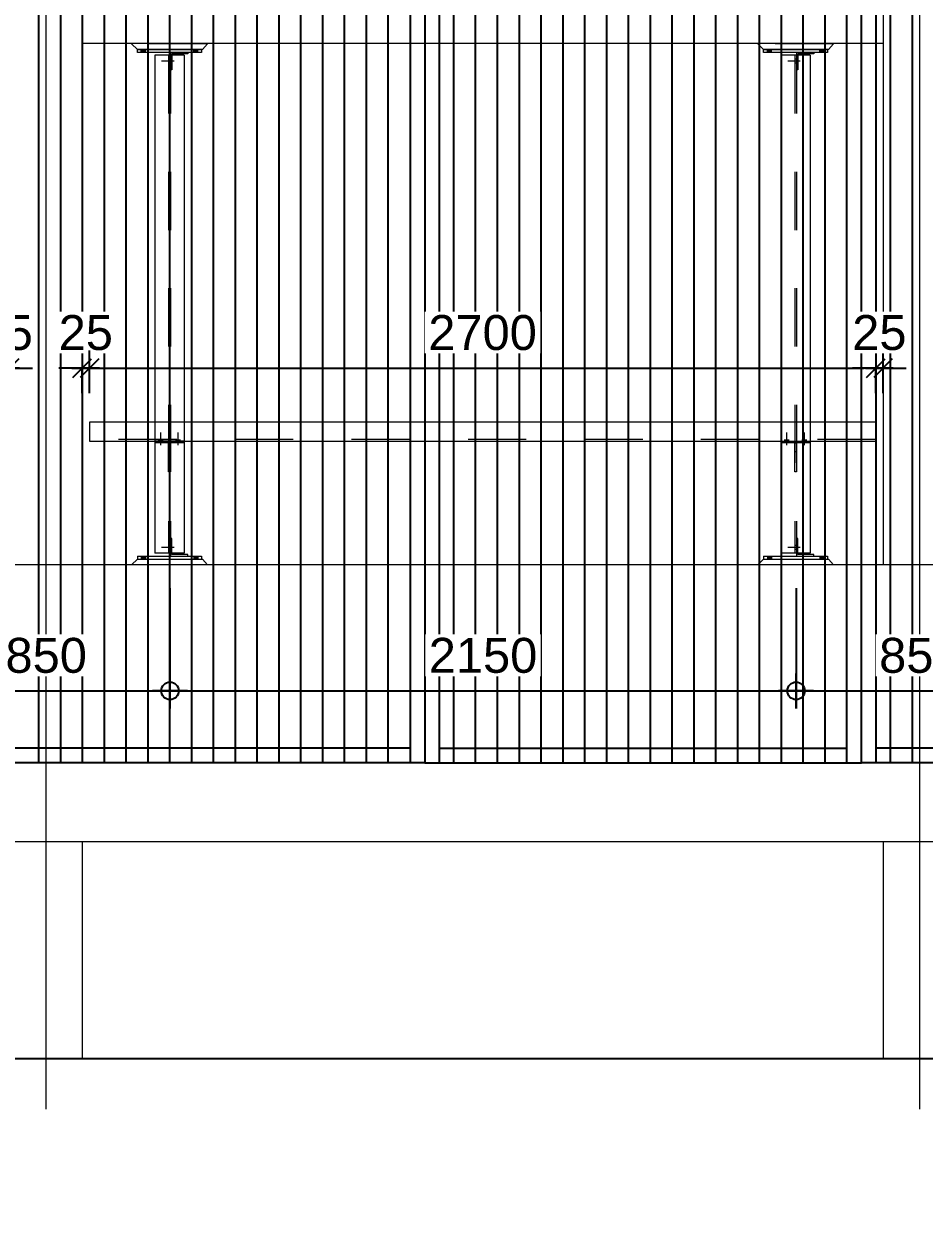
# Model space of a CAD drawing. Header units: millimetres. Extents: x 663313 to 1226001, y 1431724 to 1620898.
# Drawn here: x 663586.678 to 663589.77, y 1524733.631 to 1524737.736 of the extents above; entities that cross this region are included whole.
import ezdxf

# ---------------------------------------------------------------- set-up
doc = ezdxf.new("R2010")
doc.units = ezdxf.units.MM
for name, pattern in [('Grid Line', [22.225, 12.7, -3.175, 3.175, -3.175]), ('XKITLINE00', [0]), ('XKITLINE02', [4, 2, -2])]:
    doc.linetypes.add(name, pattern=pattern)
doc.layers.get('Defpoints').update_dxf_attribs({"color": 140})
doc.layers.add('000 - 0_HIDE_OBJ_FRAMING_DEF_SUB', color=1, linetype='Continuous', plot=False)
for name, color, linetype in [('000 - D I M', 1, 'Continuous'), ('DIM', 1, 'Continuous'), ('VPORT', 250, 'Continuous')]:
    doc.layers.add(name, color=color, linetype=linetype)
for name, color, linetype, lineweight in [('A-GENM', 29, 'Continuous', 9), ('Bolt', 7, 'Continuous', 0), ('Part', 2, 'Continuous', 0), ('S-GRID', 1, 'Continuous', 9)]:
    doc.layers.add(name, color=color, linetype=linetype, lineweight=lineweight)
doc.styles.add('Arial', font='arial.ttf')
doc.dimstyles.new('Dim - 40 - Cen', dxfattribs={"dimscale": 0.04, "dimtxt": 3, "dimasz": 1, "dimexe": 0, "dimexo": 2.5, "dimgap": 1.5, "dimtad": 1, "dimdec": 0, "dimlfac": 1000, "dimzin": 1, "dimdsep": 46, "dimtxsty": 'Arial', "dimblk": 'CEN1', "dimcen": 0.09, "dimclrd": 1, "dimclre": 49, "dimclrt": 3, "dimadec": 0, "dimazin": 0, "dimtfac": 1, "dimtdec": 0, "dimtix": 1, "dimtofl": 0, "dimtmove": 2, "dimatfit": 3, "dimfxl": 1, "dimtfill": 1, "dimtfillclr": 256, "dimtolj": 1, "dimtzin": 0, "dimarcsym": 0})
doc.dimstyles.new('Dim - 40 - End', dxfattribs={"dimscale": 0.04, "dimtxt": 3, "dimasz": 1, "dimexe": 0, "dimexo": 2.5, "dimgap": 1.5, "dimtad": 1, "dimdec": 0, "dimlfac": 1000, "dimzin": 1, "dimdsep": 46, "dimtxsty": 'Arial', "dimblk": 'END', "dimcen": 0.09, "dimclrd": 1, "dimclre": 49, "dimclrt": 3, "dimadec": 0, "dimazin": 0, "dimtfac": 1, "dimtdec": 0, "dimtix": 1, "dimtofl": 0, "dimtmove": 2, "dimatfit": 3, "dimfxl": 1, "dimtfill": 1, "dimtfillclr": 256, "dimtolj": 1, "dimtzin": 0, "dimarcsym": 0})

# ---------------------------------------------------------------- blocks, each defined once
blk = doc.blocks.new('*A2526571')
at = {"layer": 'Part', "linetype": 'XKITLINE00', "lineweight": 0}
for p, q in [((380.729499, 90.984542), (380.729499, 90.334542)), ((407.729499, 90.984542), (380.729499, 90.984542)), ((407.729499, 90.334542), (407.729499, 90.984542)), ((380.729499, 90.334542), (407.729499, 90.334542))]:
    blk.add_line(p, q, dxfattribs=at)
at = {"layer": 'Part', "linetype": 'XKITLINE02', "lineweight": 0}
blk.add_line((407.729499, 90.394542), (380.729499, 90.394542), dxfattribs=at)
blk = doc.blocks.new('*A2527572')
at = {"layer": 'Part', "linetype": 'XKITLINE00', "lineweight": 0}
for p, q in [((383.979501, 103.584542), (382.979501, 103.584542)), ((382.979501, 103.584542), (382.979501, 90.984542)), ((383.979501, 103.584542), (383.979501, 90.984542)), ((382.979501, 90.274542), (382.979501, 86.484542)), ((383.979501, 90.274542), (383.979501, 86.484542)), ((383.979501, 86.484542), (382.979501, 86.484542))]:
    blk.add_line(p, q, dxfattribs=at)
at = {"layer": 'Part', "linetype": 'XKITLINE02', "lineweight": 0}
for p, q in [((383.449501, 103.584542), (383.449501, 86.484542)), ((383.509501, 103.584542), (383.509501, 86.484542)), ((382.979501, 90.984542), (382.979501, 90.274542)), ((383.979501, 90.984542), (383.979501, 90.274542))]:
    blk.add_line(p, q, dxfattribs=at)
blk = doc.blocks.new('*A2528573')
at = {"layer": 'Part', "linetype": 'XKITLINE00', "lineweight": 0}
for p, q in [((404.479501, 103.584542), (404.479501, 90.984542)), ((405.479501, 103.584542), (404.479501, 103.584542)), ((405.479501, 103.584542), (405.479501, 90.984542)), ((404.479501, 90.274542), (404.479501, 86.484542)), ((405.479501, 90.274542), (405.479501, 86.484542)), ((405.479501, 86.484542), (404.479501, 86.484542))]:
    blk.add_line(p, q, dxfattribs=at)
at = {"layer": 'Part', "linetype": 'XKITLINE02', "lineweight": 0}
for p, q in [((404.949501, 103.584542), (404.949501, 86.484542)), ((405.009501, 103.584542), (405.009501, 86.484542)), ((404.479501, 90.984542), (404.479501, 90.274542)), ((405.479501, 90.984542), (405.479501, 90.274542))]:
    blk.add_line(p, q, dxfattribs=at)
blk = doc.blocks.new('*A3131855')
at = {"layer": 'Part', "linetype": 'XKITLINE02', "lineweight": 0}
for p, q in [((405.059501, 86.984542), (405.009501, 86.984542)), ((405.009501, 86.984542), (405.009501, 86.484542)), ((405.059501, 86.484542), (405.059501, 86.984542)), ((405.009501, 86.384542), (405.609501, 86.384542))]:
    blk.add_line(p, q, dxfattribs=at)
at = {"layer": 'Part', "linetype": 'XKITLINE00', "lineweight": 0}
for p, q in [((405.009501, 86.484542), (405.009501, 86.384542)), ((405.059501, 86.484542), (405.059501, 86.434542)), ((405.609501, 86.434542), (405.059501, 86.434542)), ((405.609501, 86.384542), (405.609501, 86.434542))]:
    blk.add_line(p, q, dxfattribs=at)
blk = doc.blocks.new('*A3132856')
at = {"layer": 'Part', "linetype": 'XKITLINE00', "lineweight": 0}
for p, q in [((403.879501, 86.384542), (406.079501, 86.384542)), ((403.879501, 86.384542), (403.879501, 86.284542)), ((403.879501, 86.284542), (406.079501, 86.284542)), ((406.079501, 86.384542), (406.079501, 86.284542))]:
    blk.add_line(p, q, dxfattribs=at)
blk = doc.blocks.new('*A3133857')
at = {"layer": 'Bolt'}
for points in [[(382.65, 86.385), (382.65, 86.285), (382.51, 86.285), (382.51, 86.385)], [(384.45, 86.385), (384.45, 86.285), (384.31, 86.285), (384.31, 86.385)]]:
    blk.add_hatch(color=256, dxfattribs=at).paths.add_polyline_path(points, flags=17)
at = {"layer": 'Bolt', "linetype": 'XKITLINE00', "lineweight": 0}
for p, q in [((382.51, 86.385), (382.51, 86.285)), ((382.58, 86.385), (382.58, 86.285)), ((382.65, 86.385), (382.65, 86.285)), ((384.31, 86.385), (384.31, 86.285)), ((384.38, 86.385), (384.38, 86.285)), ((384.45, 86.385), (384.45, 86.285))]:
    blk.add_line(p, q, dxfattribs=at)
blk = doc.blocks.new('*A3134858')
at = {"layer": 'Bolt', "linetype": 'XKITLINE02', "lineweight": 0}
for p, q in [((383.638701, 86.684542), (383.209501, 86.684542)), ((383.509501, 86.754542), (383.449501, 86.754542)), ((383.509501, 86.614542), (383.449501, 86.614542)), ((383.559501, 86.854542), (383.509501, 86.854542)), ((383.559501, 86.514542), (383.509501, 86.514542))]:
    blk.add_line(p, q, dxfattribs=at)
blk = doc.blocks.new('*A3135859')
at = {"layer": 'Part', "linetype": 'XKITLINE00', "lineweight": 0}
for p, q in [((382.179501, 86.084542), (382.379501, 86.284542)), ((382.379501, 86.284542), (384.609501, 86.284542)), ((384.609501, 86.284542), (384.779501, 86.084542))]:
    blk.add_line(p, q, dxfattribs=at)
at = {"layer": 'Part', "linetype": 'XKITLINE02', "lineweight": 0}
blk.add_line((384.779501, 86.084542), (382.179501, 86.084542), dxfattribs=at)
blk = doc.blocks.new('*A3136860')
at = {"layer": 'Part', "linetype": 'XKITLINE02', "lineweight": 0}
for p, q in [((383.559501, 86.984542), (383.509501, 86.984542)), ((383.509501, 86.984542), (383.509501, 86.484542)), ((383.559501, 86.484542), (383.559501, 86.984542)), ((383.509501, 86.384542), (384.109501, 86.384542))]:
    blk.add_line(p, q, dxfattribs=at)
at = {"layer": 'Part', "linetype": 'XKITLINE00', "lineweight": 0}
for p, q in [((383.509501, 86.484542), (383.509501, 86.384542)), ((383.559501, 86.484542), (383.559501, 86.434542)), ((384.109501, 86.434542), (383.559501, 86.434542)), ((384.109501, 86.384542), (384.109501, 86.434542))]:
    blk.add_line(p, q, dxfattribs=at)
blk = doc.blocks.new('*A3137861')
at = {"layer": 'Part', "linetype": 'XKITLINE00', "lineweight": 0}
for p, q in [((382.379501, 86.384542), (384.579501, 86.384542)), ((382.379501, 86.384542), (382.379501, 86.284542)), ((382.379501, 86.284542), (384.579501, 86.284542)), ((384.579501, 86.384542), (384.579501, 86.284542))]:
    blk.add_line(p, q, dxfattribs=at)
blk = doc.blocks.new('*A3143867')
at = {"layer": 'Part', "linetype": 'XKITLINE00', "lineweight": 0}
for p, q in [((403.679501, 86.084542), (403.879501, 86.284542)), ((403.879501, 86.284542), (406.109501, 86.284542)), ((406.109501, 86.284542), (406.279501, 86.084542))]:
    blk.add_line(p, q, dxfattribs=at)
at = {"layer": 'Part', "linetype": 'XKITLINE02', "lineweight": 0}
blk.add_line((406.279501, 86.084542), (403.679501, 86.084542), dxfattribs=at)
blk = doc.blocks.new('*A3144868')
at = {"layer": 'Bolt', "linetype": 'XKITLINE02', "lineweight": 0}
for p, q in [((405.138701, 86.684542), (404.709501, 86.684542)), ((405.009501, 86.754542), (404.949501, 86.754542)), ((405.009501, 86.614542), (404.949501, 86.614542)), ((405.059501, 86.854542), (405.009501, 86.854542)), ((405.059501, 86.514542), (405.009501, 86.514542))]:
    blk.add_line(p, q, dxfattribs=at)
blk = doc.blocks.new('*A3145869')
at = {"layer": 'Bolt'}
for points in [[(404.15, 86.385), (404.15, 86.285), (404.01, 86.285), (404.01, 86.385)], [(405.95, 86.385), (405.95, 86.285), (405.81, 86.285), (405.81, 86.385)]]:
    blk.add_hatch(color=256, dxfattribs=at).paths.add_polyline_path(points, flags=17)
at = {"layer": 'Bolt', "linetype": 'XKITLINE00', "lineweight": 0}
for p, q in [((404.01, 86.385), (404.01, 86.285)), ((404.08, 86.385), (404.08, 86.285)), ((404.15, 86.385), (404.15, 86.285)), ((405.81, 86.385), (405.81, 86.285)), ((405.88, 86.385), (405.88, 86.285)), ((405.95, 86.385), (405.95, 86.285))]:
    blk.add_line(p, q, dxfattribs=at)
blk = doc.blocks.new('*A3146870')
at = {"layer": 'Part', "linetype": 'XKITLINE00', "lineweight": 0}
for p, q in [((404.949501, 89.274542), (404.949501, 90.274542)), ((404.949501, 90.274542), (405.009501, 90.274542)), ((404.949501, 89.974542), (405.009501, 89.974542)), ((405.009501, 90.274542), (405.009501, 89.274542)), ((405.009501, 89.274542), (404.949501, 89.274542))]:
    blk.add_line(p, q, dxfattribs=at)
blk = doc.blocks.new('*A3147871')
at = {"layer": 'Part', "linetype": 'XKITLINE00', "lineweight": 0}
for p, q in [((404.479501, 90.274542), (404.479501, 90.334542)), ((405.479501, 90.334542), (405.479501, 90.274542)), ((405.479501, 90.274542), (404.479501, 90.274542))]:
    blk.add_line(p, q, dxfattribs=at)
at = {"layer": 'Part', "linetype": 'XKITLINE02', "lineweight": 0}
blk.add_line((404.479501, 90.334542), (405.479501, 90.334542), dxfattribs=at)
blk = doc.blocks.new('*A3148872')
at = {"layer": 'Bolt'}
for points in [[(404.61, 90.335), (404.61, 90.395), (404.75, 90.395), (404.75, 90.335)], [(404.61, 90.275), (404.61, 90.335), (404.75, 90.335), (404.75, 90.275)], [(405.21, 90.335), (405.21, 90.395), (405.35, 90.395), (405.35, 90.335)], [(405.21, 90.275), (405.21, 90.335), (405.35, 90.335), (405.35, 90.275)]]:
    blk.add_hatch(color=256, dxfattribs=at).paths.add_polyline_path(points, flags=17)
at = {"layer": 'Bolt', "linetype": 'XKITLINE00', "lineweight": 0}
for p, q in [((404.61, 90.335), (404.61, 90.395)), ((404.61, 90.275), (404.61, 90.335)), ((404.68, 90.195), (404.68, 90.625)), ((404.75, 90.335), (404.75, 90.395)), ((404.75, 90.275), (404.75, 90.335)), ((405.21, 90.335), (405.21, 90.395)), ((405.21, 90.275), (405.21, 90.335)), ((405.28, 90.195), (405.28, 90.625)), ((405.35, 90.335), (405.35, 90.395)), ((405.35, 90.275), (405.35, 90.335))]:
    blk.add_line(p, q, dxfattribs=at)
blk = doc.blocks.new('*A3152876')
at = {"layer": 'Part', "linetype": 'XKITLINE00', "lineweight": 0}
for p, q in [((383.449501, 89.274542), (383.449501, 90.274542)), ((383.449501, 90.274542), (383.509501, 90.274542)), ((383.449501, 89.974542), (383.509501, 89.974542)), ((383.509501, 90.274542), (383.509501, 89.274542)), ((383.509501, 89.274542), (383.449501, 89.274542))]:
    blk.add_line(p, q, dxfattribs=at)
blk = doc.blocks.new('*A3153877')
at = {"layer": 'Part', "linetype": 'XKITLINE00', "lineweight": 0}
for p, q in [((382.979501, 90.334542), (382.979501, 90.274542)), ((383.979501, 90.334542), (383.979501, 90.274542)), ((383.979501, 90.274542), (382.979501, 90.274542))]:
    blk.add_line(p, q, dxfattribs=at)
at = {"layer": 'Part', "linetype": 'XKITLINE02', "lineweight": 0}
blk.add_line((383.979501, 90.334542), (382.979501, 90.334542), dxfattribs=at)
blk = doc.blocks.new('*A3154878')
at = {"layer": 'Bolt'}
for points in [[(383.11, 90.335), (383.11, 90.395), (383.25, 90.395), (383.25, 90.335)], [(383.11, 90.275), (383.11, 90.335), (383.25, 90.335), (383.25, 90.275)], [(383.71, 90.335), (383.71, 90.395), (383.85, 90.395), (383.85, 90.335)], [(383.71, 90.275), (383.71, 90.335), (383.85, 90.335), (383.85, 90.275)]]:
    blk.add_hatch(color=256, dxfattribs=at).paths.add_polyline_path(points, flags=17)
at = {"layer": 'Bolt', "linetype": 'XKITLINE00', "lineweight": 0}
for p, q in [((383.11, 90.335), (383.11, 90.395)), ((383.11, 90.275), (383.11, 90.335)), ((383.18, 90.195), (383.18, 90.625)), ((383.25, 90.335), (383.25, 90.395)), ((383.25, 90.275), (383.25, 90.335)), ((383.71, 90.335), (383.71, 90.395)), ((383.71, 90.275), (383.71, 90.335)), ((383.78, 90.195), (383.78, 90.625)), ((383.85, 90.335), (383.85, 90.395)), ((383.85, 90.275), (383.85, 90.335))]:
    blk.add_line(p, q, dxfattribs=at)
blk = doc.blocks.new('*A3174895')
at = {"layer": 'Part', "linetype": 'XKITLINE00', "lineweight": 0}
for p, q in [((383.509501, 103.684542), (383.509501, 103.584542)), ((383.559501, 103.634542), (383.559501, 103.584542)), ((384.109501, 103.634542), (383.559501, 103.634542)), ((384.109501, 103.684542), (384.109501, 103.634542))]:
    blk.add_line(p, q, dxfattribs=at)
at = {"layer": 'Part', "linetype": 'XKITLINE02', "lineweight": 0}
for p, q in [((384.109501, 103.684542), (383.509501, 103.684542)), ((383.509501, 103.584542), (383.509501, 103.084542)), ((383.559501, 103.584542), (383.559501, 103.084542)), ((383.559501, 103.084542), (383.509501, 103.084542))]:
    blk.add_line(p, q, dxfattribs=at)
blk = doc.blocks.new('*A3175896')
at = {"layer": 'Part', "linetype": 'XKITLINE00', "lineweight": 0}
for p, q in [((382.179501, 103.984542), (382.379501, 103.784542)), ((384.779501, 103.984542), (384.609501, 103.784542)), ((384.609501, 103.784542), (382.379501, 103.784542))]:
    blk.add_line(p, q, dxfattribs=at)
at = {"layer": 'Part', "linetype": 'XKITLINE02', "lineweight": 0}
blk.add_line((384.779501, 103.984542), (382.179501, 103.984542), dxfattribs=at)
blk = doc.blocks.new('*A3176897')
at = {"layer": 'Part', "linetype": 'XKITLINE00', "lineweight": 0}
for p, q in [((382.379501, 103.684542), (382.379501, 103.784542)), ((382.379501, 103.784542), (384.579501, 103.784542)), ((384.579501, 103.684542), (382.379501, 103.684542)), ((384.579501, 103.784542), (384.579501, 103.684542))]:
    blk.add_line(p, q, dxfattribs=at)
blk = doc.blocks.new('*A3182903')
at = {"layer": 'Bolt', "linetype": 'XKITLINE02', "lineweight": 0}
for p, q in [((383.509501, 103.454542), (383.449501, 103.454542)), ((383.559501, 103.554542), (383.509501, 103.554542)), ((383.638701, 103.384542), (383.209501, 103.384542)), ((383.509501, 103.314542), (383.449501, 103.314542)), ((383.559501, 103.214542), (383.509501, 103.214542))]:
    blk.add_line(p, q, dxfattribs=at)
blk = doc.blocks.new('*A3183904')
at = {"layer": 'Bolt'}
for points in [[(382.65, 103.785), (382.65, 103.685), (382.51, 103.685), (382.51, 103.785)], [(384.45, 103.785), (384.45, 103.685), (384.31, 103.685), (384.31, 103.785)]]:
    blk.add_hatch(color=256, dxfattribs=at).paths.add_polyline_path(points, flags=17)
at = {"layer": 'Bolt', "linetype": 'XKITLINE00', "lineweight": 0}
for p, q in [((382.51, 103.685), (382.51, 103.785)), ((382.58, 103.685), (382.58, 103.785)), ((382.65, 103.685), (382.65, 103.785)), ((384.31, 103.685), (384.31, 103.785)), ((384.38, 103.685), (384.38, 103.785)), ((384.45, 103.685), (384.45, 103.785))]:
    blk.add_line(p, q, dxfattribs=at)
blk = doc.blocks.new('*A3194905')
at = {"layer": 'Part', "linetype": 'XKITLINE00', "lineweight": 0}
for p, q in [((403.879501, 103.684542), (403.879501, 103.784542)), ((403.879501, 103.784542), (406.079501, 103.784542)), ((406.079501, 103.684542), (403.879501, 103.684542)), ((406.079501, 103.784542), (406.079501, 103.684542))]:
    blk.add_line(p, q, dxfattribs=at)
blk = doc.blocks.new('*A3195906')
at = {"layer": 'Part', "linetype": 'XKITLINE00', "lineweight": 0}
for p, q in [((403.679501, 103.984542), (403.879501, 103.784542)), ((406.279501, 103.984542), (406.109501, 103.784542)), ((406.109501, 103.784542), (403.879501, 103.784542))]:
    blk.add_line(p, q, dxfattribs=at)
at = {"layer": 'Part', "linetype": 'XKITLINE02', "lineweight": 0}
blk.add_line((406.279501, 103.984542), (403.679501, 103.984542), dxfattribs=at)
blk = doc.blocks.new('*A3196907')
at = {"layer": 'Part', "linetype": 'XKITLINE00', "lineweight": 0}
for p, q in [((405.009501, 103.684542), (405.009501, 103.584542)), ((405.059501, 103.634542), (405.059501, 103.584542)), ((405.609501, 103.634542), (405.059501, 103.634542)), ((405.609501, 103.684542), (405.609501, 103.634542))]:
    blk.add_line(p, q, dxfattribs=at)
at = {"layer": 'Part', "linetype": 'XKITLINE02', "lineweight": 0}
for p, q in [((405.609501, 103.684542), (405.009501, 103.684542)), ((405.009501, 103.584542), (405.009501, 103.084542)), ((405.059501, 103.584542), (405.059501, 103.084542)), ((405.059501, 103.084542), (405.009501, 103.084542))]:
    blk.add_line(p, q, dxfattribs=at)
blk = doc.blocks.new('*A3197908')
at = {"layer": 'Bolt', "linetype": 'XKITLINE02', "lineweight": 0}
for p, q in [((405.009501, 103.454542), (404.949501, 103.454542)), ((405.059501, 103.554542), (405.009501, 103.554542)), ((405.138701, 103.384542), (404.709501, 103.384542)), ((405.009501, 103.314542), (404.949501, 103.314542)), ((405.059501, 103.214542), (405.009501, 103.214542))]:
    blk.add_line(p, q, dxfattribs=at)
blk = doc.blocks.new('*A3198909')
at = {"layer": 'Bolt'}
for points in [[(404.15, 103.785), (404.15, 103.685), (404.01, 103.685), (404.01, 103.785)], [(405.95, 103.785), (405.95, 103.685), (405.81, 103.685), (405.81, 103.785)]]:
    blk.add_hatch(color=256, dxfattribs=at).paths.add_polyline_path(points, flags=17)
at = {"layer": 'Bolt', "linetype": 'XKITLINE00', "lineweight": 0}
for p, q in [((404.01, 103.685), (404.01, 103.785)), ((404.08, 103.685), (404.08, 103.785)), ((404.15, 103.685), (404.15, 103.785)), ((405.81, 103.685), (405.81, 103.785)), ((405.88, 103.685), (405.88, 103.785)), ((405.95, 103.685), (405.95, 103.785))]:
    blk.add_line(p, q, dxfattribs=at)
blk = doc.blocks.new('GM_Louver Grill Vertical Z1 - Z Profile-V256-ENT 4 ELE-2 sheet')
at = {"layer": '000 - 0_HIDE_OBJ_FRAMING_DEF_SUB'}
blk.add_line((-142238.2, 105670), (-142238.2, 110050), dxfattribs=at)
blk = doc.blocks.new('5')
at = {"layer": '000 - 0_HIDE_OBJ_FRAMING_DEF_SUB'}
for p, q in [((1860226.1, 110050), (1860226.1, 105670)), ((1860326.1, 110050), (1860326.1, 105670)), ((1861726.1, 105670), (1861726.1, 110050)), ((1861826.1, 105670), (1861826.1, 110050)), ((1860226.1, 105720), (1858826.1, 105720)), ((1860326.1, 105720), (1861726.1, 105720)), ((1863226.1, 105720), (1861826.1, 105720))]:
    blk.add_line(p, q, dxfattribs=at)
for points in [[(1858776.1, 110050), (1860276.1, 110050), (1860276.1, 105670), (1858776.1, 105670)], [(1861776.1, 110050), (1860276.1, 110050), (1860276.1, 105670), (1861776.1, 105670)], [(1861776.1, 110050), (1863276.1, 110050), (1863276.1, 105670), (1861776.1, 105670)]]:
    blk.add_lwpolyline(points, close=True, dxfattribs=at)
at = {"layer": 'A-GENM'}
for p in [(2001189.3, 0), (2001264.3, 0), (2001339.3, 0), (2001414.3, 0), (2001489.3, 0), (2001564.3, 0), (2001639.3, 0), (2001714.3, 0), (2001789.3, 0), (2001864.3, 0), (2001939.3, 0), (2002014.3, 0), (2002089.3, 0), (2002164.3, 0), (2002239.3, 0), (2002314.3, 0), (2002389.3, 0), (2002614.3, 0), (2002689.3, 0), (2002764.3, 0), (2002839.3, 0), (2002914.3, 0), (2002989.3, 0), (2003064.3, 0), (2003139.3, 0), (2003214.3, 0), (2003289.3, 0), (2003364.3, 0), (2003439.3, 0), (2003514.3, 0), (2003589.3, 0), (2003664.3, 0), (2003739.3, 0), (2003814.3, 0), (2003889.3, 0), (2004114.3, 0), (2004189.3, 0)]:
    blk.add_blockref('GM_Louver Grill Vertical Z1 - Z Profile-V256-ENT 4 ELE-2 sheet', p, dxfattribs=at)
blk = doc.blocks.new('CEN1')
at = {"color": 1}
for p, q in [((0, 1.5), (0, -1.5)), ((1.5, 0), (-1.5, 0))]:
    blk.add_line(p, q, dxfattribs=at)
at = {"color": 3}
blk.add_circle((0, 0), 0.75, dxfattribs=at)
blk = doc.blocks.new('*D4163')
at = {"layer": '000 - D I M', "color": 49, "lineweight": -2, "transparency": 16777216}
for p, q in [((663586.33, 1524735.7981), (663586.33, 1524735.4452)), ((663587.18, 1524735.7981), (663587.18, 1524735.4452))]:
    blk.add_line(p, q, dxfattribs=at)
at = {"layer": '000 - D I M', "color": 1, "lineweight": -2, "transparency": 16777216}
blk.add_line((663586.37, 1524735.4452), (663587.14, 1524735.4452), dxfattribs=at)
at = {"layer": 'Defpoints', "color": 0, "transparency": 16777216}
for p in [(663586.33, 1524735.8981), (663587.18, 1524735.8981), (663587.18, 1524735.4452)]:
    blk.add_point(p, dxfattribs=at)
at = {"layer": '000 - D I M', "color": 1, "lineweight": -2, "transparency": 16777216, "xscale": 0.04, "yscale": 0.04, "zscale": 0.04, "rotation": 180}
blk.add_blockref('CEN1', (663586.33, 1524735.4452), dxfattribs=at)
at = {"layer": '000 - D I M', "color": 1, "lineweight": -2, "transparency": 16777216, "xscale": 0.04, "yscale": 0.04, "zscale": 0.04}
blk.add_blockref('CEN1', (663587.18, 1524735.4452), dxfattribs=at)
at = {"layer": '000 - D I M', "color": 3, "transparency": 16777216, "insert": (663586.755, 1524735.5664), "char_height": 0.12, "attachment_point": 5, "style": 'Arial', "bg_fill": 3, "box_fill_scale": 1.1, "bg_fill_color": 256, "bg_fill_true_color": 13158600, "bg_fill_transparency": 0}
blk.add_mtext('\\A1;850', dxfattribs=at)
blk = doc.blocks.new('*D4164')
at = {"layer": '000 - D I M', "color": 49, "lineweight": -2, "transparency": 16777216}
for p, q in [((663587.18, 1524735.7981), (663587.18, 1524735.4452)), ((663589.33, 1524735.7981), (663589.33, 1524735.4452))]:
    blk.add_line(p, q, dxfattribs=at)
at = {"layer": '000 - D I M', "color": 1, "lineweight": -2, "transparency": 16777216}
blk.add_line((663587.22, 1524735.4452), (663589.29, 1524735.4452), dxfattribs=at)
at = {"layer": 'Defpoints', "color": 0, "transparency": 16777216}
for p in [(663587.18, 1524735.8981), (663589.33, 1524735.8981), (663589.33, 1524735.4452)]:
    blk.add_point(p, dxfattribs=at)
at = {"layer": '000 - D I M', "color": 1, "lineweight": -2, "transparency": 16777216, "xscale": 0.04, "yscale": 0.04, "zscale": 0.04, "rotation": 180}
blk.add_blockref('CEN1', (663587.18, 1524735.4452), dxfattribs=at)
at = {"layer": '000 - D I M', "color": 1, "lineweight": -2, "transparency": 16777216, "xscale": 0.04, "yscale": 0.04, "zscale": 0.04}
blk.add_blockref('CEN1', (663589.33, 1524735.4452), dxfattribs=at)
at = {"layer": '000 - D I M', "color": 3, "transparency": 16777216, "insert": (663588.255, 1524735.5664), "char_height": 0.12, "attachment_point": 5, "style": 'Arial', "bg_fill": 3, "box_fill_scale": 1.1, "bg_fill_color": 256, "bg_fill_true_color": 13158600, "bg_fill_transparency": 0}
blk.add_mtext('\\A1;2150', dxfattribs=at)
blk = doc.blocks.new('*D4165')
at = {"layer": '000 - D I M', "color": 49, "lineweight": -2, "transparency": 16777216}
for p, q in [((663589.33, 1524735.7981), (663589.33, 1524735.4452)), ((663590.18, 1524735.7981), (663590.18, 1524735.4452))]:
    blk.add_line(p, q, dxfattribs=at)
at = {"layer": '000 - D I M', "color": 1, "lineweight": -2, "transparency": 16777216}
blk.add_line((663589.37, 1524735.4452), (663590.14, 1524735.4452), dxfattribs=at)
at = {"layer": 'Defpoints', "color": 0, "transparency": 16777216}
for p in [(663589.33, 1524735.8981), (663590.18, 1524735.8981), (663590.18, 1524735.4452)]:
    blk.add_point(p, dxfattribs=at)
at = {"layer": '000 - D I M', "color": 1, "lineweight": -2, "transparency": 16777216, "xscale": 0.04, "yscale": 0.04, "zscale": 0.04, "rotation": 180}
blk.add_blockref('CEN1', (663589.33, 1524735.4452), dxfattribs=at)
at = {"layer": '000 - D I M', "color": 1, "lineweight": -2, "transparency": 16777216, "xscale": 0.04, "yscale": 0.04, "zscale": 0.04}
blk.add_blockref('CEN1', (663590.18, 1524735.4452), dxfattribs=at)
at = {"layer": '000 - D I M', "color": 3, "transparency": 16777216, "insert": (663589.755, 1524735.5664), "char_height": 0.12, "attachment_point": 5, "style": 'Arial', "bg_fill": 3, "box_fill_scale": 1.1, "bg_fill_color": 256, "bg_fill_true_color": 13158600, "bg_fill_transparency": 0}
blk.add_mtext('\\A1;850', dxfattribs=at)
blk = doc.blocks.new('END')
at = {"color": 1}
for p, q in [((0, 1.5), (0, -1.5)), ((1.5, 0), (-1.5, 0))]:
    blk.add_line(p, q, dxfattribs=at)
at = {"color": 3}
blk.add_line((-0.8, -0.8), (0.8, 0.8), dxfattribs=at)
blk = doc.blocks.new('*D4035')
at = {"layer": '000 - D I M', "color": 1, "lineweight": -2, "transparency": 16777216}
for p, q in [((663586.5635, 1524736.5538), (663586.5235, 1524736.5538)), ((663586.6685, 1524736.5538), (663586.7085, 1524736.5538))]:
    blk.add_line(p, q, dxfattribs=at)
at = {"layer": '000 - D I M', "color": 49, "lineweight": -2, "transparency": 16777216}
for p, q in [((663586.6035, 1524736.4681), (663586.6035, 1524736.5538)), ((663586.6285, 1524736.4681), (663586.6285, 1524736.5538))]:
    blk.add_line(p, q, dxfattribs=at)
at = {"layer": 'Defpoints', "color": 0, "transparency": 16777216}
for p in [(663586.6285, 1524736.5538), (663586.6035, 1524736.3681), (663586.6285, 1524736.3681)]:
    blk.add_point(p, dxfattribs=at)
at = {"layer": '000 - D I M', "color": 1, "lineweight": -2, "transparency": 16777216, "xscale": 0.04, "yscale": 0.04, "zscale": 0.04}
blk.add_blockref('END', (663586.6035, 1524736.5538), dxfattribs=at)
at = {"layer": '000 - D I M', "color": 1, "lineweight": -2, "transparency": 16777216, "xscale": 0.04, "yscale": 0.04, "zscale": 0.04, "rotation": 180}
blk.add_blockref('END', (663586.6285, 1524736.5538), dxfattribs=at)
at = {"layer": '000 - D I M', "color": 3, "transparency": 16777216, "insert": (663586.616, 1524736.6751), "char_height": 0.12, "attachment_point": 5, "style": 'Arial', "bg_fill": 3, "box_fill_scale": 1.1, "bg_fill_color": 256, "bg_fill_true_color": 13158600, "bg_fill_transparency": 0}
blk.add_mtext('\\A1;25', dxfattribs=at)
blk = doc.blocks.new('*D4036')
at = {"layer": '000 - D I M', "color": 1, "lineweight": -2, "transparency": 16777216}
for p, q in [((663586.8385, 1524736.5538), (663586.7985, 1524736.5538)), ((663586.9435, 1524736.5538), (663586.9835, 1524736.5538))]:
    blk.add_line(p, q, dxfattribs=at)
at = {"layer": '000 - D I M', "color": 49, "lineweight": -2, "transparency": 16777216}
for p, q in [((663586.8785, 1524736.4681), (663586.8785, 1524736.5538)), ((663586.9035, 1524736.4681), (663586.9035, 1524736.5538))]:
    blk.add_line(p, q, dxfattribs=at)
at = {"layer": 'Defpoints', "color": 0, "transparency": 16777216}
for p in [(663586.8785, 1524736.5538), (663586.8785, 1524736.3681), (663586.9035, 1524736.3681)]:
    blk.add_point(p, dxfattribs=at)
at = {"layer": '000 - D I M', "color": 1, "lineweight": -2, "transparency": 16777216, "xscale": 0.04, "yscale": 0.04, "zscale": 0.04}
blk.add_blockref('END', (663586.8785, 1524736.5538), dxfattribs=at)
at = {"layer": '000 - D I M', "color": 1, "lineweight": -2, "transparency": 16777216, "xscale": 0.04, "yscale": 0.04, "zscale": 0.04, "rotation": 180}
blk.add_blockref('END', (663586.9035, 1524736.5538), dxfattribs=at)
at = {"layer": '000 - D I M', "color": 3, "transparency": 16777216, "insert": (663586.891, 1524736.6751), "char_height": 0.12, "attachment_point": 5, "style": 'Arial', "bg_fill": 3, "box_fill_scale": 1.1, "bg_fill_color": 256, "bg_fill_true_color": 13158600, "bg_fill_transparency": 0}
blk.add_mtext('\\A1;25', dxfattribs=at)
blk = doc.blocks.new('*D4037')
at = {"layer": '000 - D I M', "color": 49, "lineweight": -2, "transparency": 16777216}
for p, q in [((663586.9035, 1524736.4681), (663586.9035, 1524736.5538)), ((663589.6035, 1524736.4681), (663589.6035, 1524736.5538))]:
    blk.add_line(p, q, dxfattribs=at)
at = {"layer": '000 - D I M', "color": 1, "lineweight": -2, "transparency": 16777216}
blk.add_line((663586.9435, 1524736.5538), (663589.5635, 1524736.5538), dxfattribs=at)
at = {"layer": 'Defpoints', "color": 0, "transparency": 16777216}
for p in [(663589.6035, 1524736.5538), (663586.9035, 1524736.3681), (663589.6035, 1524736.3681)]:
    blk.add_point(p, dxfattribs=at)
at = {"layer": '000 - D I M', "color": 1, "lineweight": -2, "transparency": 16777216, "xscale": 0.04, "yscale": 0.04, "zscale": 0.04, "rotation": 180}
blk.add_blockref('END', (663586.9035, 1524736.5538), dxfattribs=at)
at = {"layer": '000 - D I M', "color": 1, "lineweight": -2, "transparency": 16777216, "xscale": 0.04, "yscale": 0.04, "zscale": 0.04}
blk.add_blockref('END', (663589.6035, 1524736.5538), dxfattribs=at)
at = {"layer": '000 - D I M', "color": 3, "transparency": 16777216, "insert": (663588.2535, 1524736.6751), "char_height": 0.12, "attachment_point": 5, "style": 'Arial', "bg_fill": 3, "box_fill_scale": 1.1, "bg_fill_color": 256, "bg_fill_true_color": 13158600, "bg_fill_transparency": 0}
blk.add_mtext('\\A1;2700', dxfattribs=at)
blk = doc.blocks.new('*D4038')
at = {"layer": '000 - D I M', "color": 1, "lineweight": -2, "transparency": 16777216}
for p, q in [((663589.5635, 1524736.5538), (663589.5235, 1524736.5538)), ((663589.6685, 1524736.5538), (663589.7085, 1524736.5538))]:
    blk.add_line(p, q, dxfattribs=at)
at = {"layer": '000 - D I M', "color": 49, "lineweight": -2, "transparency": 16777216}
for p, q in [((663589.6035, 1524736.4681), (663589.6035, 1524736.5538)), ((663589.6285, 1524736.4681), (663589.6285, 1524736.5538))]:
    blk.add_line(p, q, dxfattribs=at)
at = {"layer": 'Defpoints', "color": 0, "transparency": 16777216}
for p in [(663589.6285, 1524736.5538), (663589.6035, 1524736.3681), (663589.6285, 1524736.3681)]:
    blk.add_point(p, dxfattribs=at)
at = {"layer": '000 - D I M', "color": 1, "lineweight": -2, "transparency": 16777216, "xscale": 0.04, "yscale": 0.04, "zscale": 0.04}
blk.add_blockref('END', (663589.6035, 1524736.5538), dxfattribs=at)
at = {"layer": '000 - D I M', "color": 1, "lineweight": -2, "transparency": 16777216, "xscale": 0.04, "yscale": 0.04, "zscale": 0.04, "rotation": 180}
blk.add_blockref('END', (663589.6285, 1524736.5538), dxfattribs=at)
at = {"layer": '000 - D I M', "color": 3, "transparency": 16777216, "insert": (663589.616, 1524736.6751), "char_height": 0.12, "attachment_point": 5, "style": 'Arial', "bg_fill": 3, "box_fill_scale": 1.1, "bg_fill_color": 256, "bg_fill_true_color": 13158600, "bg_fill_transparency": 0}
blk.add_mtext('\\A1;25', dxfattribs=at)

msp = doc.modelspace()

# ---------------------------------------------------------------- hatches: boundary and pattern name
at = {"layer": 'VPORT'}
h = msp.add_hatch(dxfattribs=at)
h.set_pattern_fill('ANGLE', color=6)
h.set_pattern_definition([(235.288, (663627.358, 1524790.5456), (5.74185, -3.9776), [5.08, -1.905]), (325.288, (663627.358, 1524790.5456), (3.9776, 5.74185), [5.08, -1.905])])
h.paths.add_polyline_path([(663617.8537, 1524792.0691), (663619.0867, 1524791.215), (663617.3783, 1524788.7489), (663616.1453, 1524789.603)])
edge = h.paths.add_edge_path(flags=16)
edge.add_line((663617.5126, 1524790.4806), (663617.7194, 1524790.3374))
edge = h.paths.add_edge_path(flags=16)
edge.add_line((663617.5444, 1524790.3056), (663617.6876, 1524790.5124))
h.paths.add_polyline_path([(663612.4437, 1524784.2591), (663613.6767, 1524783.405), (663611.9683, 1524780.9389), (663610.7353, 1524781.793)])
edge = h.paths.add_edge_path(flags=16)
edge.add_line((663612.1026, 1524782.6706), (663612.3094, 1524782.5274))
edge = h.paths.add_edge_path(flags=16)
edge.add_line((663612.1344, 1524782.4956), (663612.2776, 1524782.7024))
h.paths.add_polyline_path([(663604.7567, 1524773.1621), (663605.9897, 1524772.308), (663604.2813, 1524769.8419), (663603.0483, 1524770.696)])
edge = h.paths.add_edge_path(flags=16)
edge.add_line((663604.4156, 1524771.5736), (663604.6224, 1524771.4304))
edge = h.paths.add_edge_path(flags=16)
edge.add_line((663604.4474, 1524771.3986), (663604.5906, 1524771.6054))
h.paths.add_polyline_path([(663599.8027, 1524766.0101), (663601.0357, 1524765.156), (663599.3273, 1524762.6899), (663598.0943, 1524763.544)])
edge = h.paths.add_edge_path(flags=16)
edge.add_line((663599.4616, 1524764.4216), (663599.6684, 1524764.2784))
edge = h.paths.add_edge_path(flags=16)
edge.add_line((663599.4934, 1524764.2466), (663599.6366, 1524764.4534))
h.paths.add_polyline_path([(663592.6837, 1524755.7351), (663593.9167, 1524754.881), (663592.2083, 1524752.4149), (663590.9753, 1524753.269)])
edge = h.paths.add_edge_path(flags=16)
edge.add_line((663592.3426, 1524754.1466), (663592.5494, 1524754.0034))
edge = h.paths.add_edge_path(flags=16)
edge.add_line((663592.3744, 1524753.9716), (663592.5176, 1524754.1784))
h.paths.add_polyline_path([(663585.2817, 1524745.0491), (663586.5147, 1524744.195), (663584.8063, 1524741.7289), (663583.5733, 1524742.583)])
edge = h.paths.add_edge_path(flags=16)
edge.add_line((663584.9406, 1524743.4606), (663585.1474, 1524743.3174))
edge = h.paths.add_edge_path(flags=16)
edge.add_line((663584.9724, 1524743.2856), (663585.1156, 1524743.4924))
h.paths.add_polyline_path([(663578.7897, 1524735.6781), (663580.0227, 1524734.824), (663578.3143, 1524732.3579), (663577.0813, 1524733.212)])
edge = h.paths.add_edge_path(flags=16)
edge.add_line((663578.4486, 1524734.0896), (663578.6554, 1524733.9464))
edge = h.paths.add_edge_path(flags=16)
edge.add_line((663578.4804, 1524733.9146), (663578.6236, 1524734.1214))
h.paths.add_polyline_path([(663572.2977, 1524726.3071), (663573.5307, 1524725.453), (663571.8223, 1524722.9869), (663570.5893, 1524723.841)])
edge = h.paths.add_edge_path(flags=16)
edge.add_line((663571.9566, 1524724.7186), (663572.1634, 1524724.5754))
edge = h.paths.add_edge_path(flags=16)
edge.add_line((663571.9884, 1524724.5436), (663572.1316, 1524724.7504))
h.paths.add_polyline_path([(663565.8057, 1524716.9351), (663567.0387, 1524716.081), (663565.3303, 1524713.6149), (663564.0973, 1524714.469)])
edge = h.paths.add_edge_path(flags=16)
edge.add_line((663565.4646, 1524715.3466), (663565.6714, 1524715.2034))
edge = h.paths.add_edge_path(flags=16)
edge.add_line((663565.4964, 1524715.1716), (663565.6396, 1524715.3784))
h.paths.add_polyline_path([(663559.3147, 1524707.5641), (663560.5477, 1524706.71), (663558.8393, 1524704.2439), (663557.6063, 1524705.098)])
edge = h.paths.add_edge_path(flags=16)
edge.add_line((663558.9736, 1524705.9756), (663559.1804, 1524705.8324))
edge = h.paths.add_edge_path(flags=16)
edge.add_line((663559.0054, 1524705.8006), (663559.1486, 1524706.0074))
h.paths.add_polyline_path([(663552.8227, 1524698.1931), (663554.0557, 1524697.339), (663552.3473, 1524694.8729), (663551.1143, 1524695.727)])
edge = h.paths.add_edge_path(flags=16)
edge.add_line((663552.4816, 1524696.6046), (663552.6884, 1524696.4614))
edge = h.paths.add_edge_path(flags=16)
edge.add_line((663552.5134, 1524696.4296), (663552.6566, 1524696.6364))
h.paths.add_polyline_path([(663546.3307, 1524688.8221), (663547.5637, 1524687.968), (663545.8553, 1524685.5019), (663544.6223, 1524686.356)])
edge = h.paths.add_edge_path(flags=16)
edge.add_line((663545.9896, 1524687.2336), (663546.1964, 1524687.0904))
edge = h.paths.add_edge_path(flags=16)
edge.add_line((663546.0214, 1524687.0586), (663546.1646, 1524687.2654))
h.paths.add_polyline_path([(663539.8387, 1524679.4511), (663541.0717, 1524678.597), (663539.3633, 1524676.1309), (663538.1303, 1524676.985)])
edge = h.paths.add_edge_path(flags=16)
edge.add_line((663539.4976, 1524677.8626), (663539.7044, 1524677.7194))
edge = h.paths.add_edge_path(flags=16)
edge.add_line((663539.5294, 1524677.6876), (663539.6726, 1524677.8944))
h.paths.add_polyline_path([(663533.3477, 1524670.0801), (663534.5807, 1524669.226), (663532.8723, 1524666.7599), (663531.6393, 1524667.614)])
edge = h.paths.add_edge_path(flags=16)
edge.add_line((663533.0066, 1524668.4916), (663533.2134, 1524668.3484))
edge = h.paths.add_edge_path(flags=16)
edge.add_line((663533.0384, 1524668.3166), (663533.1816, 1524668.5234))
h.paths.add_polyline_path([(663526.8557, 1524660.7091), (663528.0887, 1524659.855), (663526.3803, 1524657.3889), (663525.1473, 1524658.243)])
edge = h.paths.add_edge_path(flags=16)
edge.add_line((663526.5146, 1524659.1206), (663526.7214, 1524658.9774))
edge = h.paths.add_edge_path(flags=16)
edge.add_line((663526.5464, 1524658.9456), (663526.6896, 1524659.1524))
h.paths.add_polyline_path([(663520.3637, 1524651.3381), (663521.5967, 1524650.484), (663519.8883, 1524648.0179), (663518.6553, 1524648.872)])
edge = h.paths.add_edge_path(flags=16)
edge.add_line((663520.0226, 1524649.7496), (663520.2294, 1524649.6064))
edge = h.paths.add_edge_path(flags=16)
edge.add_line((663520.0544, 1524649.5746), (663520.1976, 1524649.7814))
h.paths.add_polyline_path([(663513.8717, 1524641.9671), (663515.1047, 1524641.113), (663513.3963, 1524638.6469), (663512.1633, 1524639.501)])
edge = h.paths.add_edge_path(flags=16)
edge.add_line((663513.5306, 1524640.3786), (663513.7374, 1524640.2354))
edge = h.paths.add_edge_path(flags=16)
edge.add_line((663513.5624, 1524640.2036), (663513.7056, 1524640.4104))
h.paths.add_polyline_path([(663507.3807, 1524632.5961), (663508.6137, 1524631.742), (663506.9053, 1524629.2759), (663505.6723, 1524630.13)])
edge = h.paths.add_edge_path(flags=16)
edge.add_line((663507.0396, 1524631.0076), (663507.2464, 1524630.8644))
edge = h.paths.add_edge_path(flags=16)
edge.add_line((663507.0714, 1524630.8326), (663507.2146, 1524631.0394))
h.paths.add_polyline_path([(663500.8887, 1524623.2251), (663502.1217, 1524622.371), (663500.4133, 1524619.9049), (663499.1803, 1524620.759)])
edge = h.paths.add_edge_path(flags=16)
edge.add_line((663500.5476, 1524621.6366), (663500.7544, 1524621.4934))
edge = h.paths.add_edge_path(flags=16)
edge.add_line((663500.5794, 1524621.4616), (663500.7226, 1524621.6684))
h.paths.add_polyline_path([(663494.3967, 1524613.8531), (663495.6297, 1524612.999), (663493.9213, 1524610.5329), (663492.6883, 1524611.387)])
edge = h.paths.add_edge_path(flags=16)
edge.add_line((663494.0556, 1524612.2646), (663494.2624, 1524612.1214))
edge = h.paths.add_edge_path(flags=16)
edge.add_line((663494.0874, 1524612.0896), (663494.2306, 1524612.2964))
h.paths.add_polyline_path([(663487.2787, 1524603.5781), (663488.5117, 1524602.724), (663486.8033, 1524600.2579), (663485.5703, 1524601.112)])
edge = h.paths.add_edge_path(flags=16)
edge.add_line((663486.9376, 1524601.9896), (663487.1444, 1524601.8464))
edge = h.paths.add_edge_path(flags=16)
edge.add_line((663486.9694, 1524601.8146), (663487.1126, 1524602.0214))
h.paths.add_polyline_path([(663481.4137, 1524595.1111), (663482.6467, 1524594.257), (663480.9383, 1524591.7909), (663479.7053, 1524592.645)])
edge = h.paths.add_edge_path(flags=16)
edge.add_line((663481.0726, 1524593.5226), (663481.2794, 1524593.3794))
edge = h.paths.add_edge_path(flags=16)
edge.add_line((663481.1044, 1524593.3476), (663481.2476, 1524593.5544))

# ---------------------------------------------------------------- linework, layer by layer
at = {"layer": 'DIM', "color": 1, "ltscale": 15}
msp.add_lwpolyline([(663566.777, 1524734.1825), (663579.9252, 1524734.1825, -0.637752), (663579.9439, 1524734.1333), (663579.9083, 1524734.0973), (663580.0787, 1524734.2677), (663580.0411, 1524734.2296, 0.61005), (663580.0618, 1524734.1825), (663593.0903, 1524734.1825)], format="xyb", dxfattribs=at)
at = {"layer": 'Part', "linetype": 'XKITLINE00', "lineweight": 0}
for p, q in [((663586.8785, 1524734.9281), (663586.8785, 1524734.1825)), ((663589.6285, 1524734.9281), (663589.6285, 1524734.1825))]:
    msp.add_line(p, q, dxfattribs=at)
at = {"layer": 'S-GRID', "color": 251, "linetype": 'Grid Line'}
for p, q in [((663586.7535, 1524745.5142), (663586.7535, 1524734.0087)), ((663589.7535, 1524745.5142), (663589.7535, 1524734.0087))]:
    msp.add_line(p, q, dxfattribs=at)
at = {"layer": 'S-GRID', "color": 4}
for points in [[(663586.8785, 1524735.8781), (663586.8785, 1524739.3781), (663586.6285, 1524739.3781), (663586.6285, 1524735.8781)], [(663589.8785, 1524735.8781), (663589.8785, 1524739.3781), (663589.6285, 1524739.3781), (663589.6285, 1524735.8781)]]:
    msp.add_lwpolyline(points, dxfattribs=at)
at = {"layer": 'S-GRID', "color": 2}
for points in [[(663589.6285, 1524737.6681), (663586.8785, 1524737.6681)], [(663580.7535, 1524734.9281), (663593.9545, 1524734.9281), (663593.9545, 1524735.8781), (663576.9285, 1524735.8781)]]:
    msp.add_lwpolyline(points, dxfattribs=at)

# ---------------------------------------------------------------- block references
at = {"xscale": 0.001, "yscale": 0.001, "zscale": 0.001}
msp.add_blockref('5', (661727.7786, 1524629.5281), dxfattribs=at)
at = {"lineweight": 0, "xscale": 0.1, "yscale": 0.1, "zscale": 0.1}
for name in ['*A3175896', '*A3195906', '*A3176897', '*A3183904', '*A2527572', '*A3182903', '*A3174895', '*A3194905', '*A3198909', '*A2528573', '*A3197908', '*A3196907', '*A2526571', '*A3154878', '*A3148872', '*A3153877', '*A3152876', '*A3147871', '*A3146870', '*A3134858', '*A3136860', '*A3144868', '*A3131855', '*A3135859', '*A3137861', '*A3133857', '*A3143867', '*A3132856', '*A3145869']:
    msp.add_blockref(name, (663548.8305, 1524727.2696), dxfattribs=at)

# ---------------------------------------------------------------- next in the draw order: dimensions: what is measured, and where the dimension line sits
at = {"layer": '000 - D I M'}
for base, p1, p2, dimstyle, picture, middle in [((663586.6285, 1524736.5538), (663586.6035, 1524736.3681), (663586.6285, 1524736.3681), 'Dim - 40 - End', '*D4035', (663586.616, 1524736.6751)), ((663586.8785, 1524736.5538), (663586.9035, 1524736.3681), (663586.8785, 1524736.3681), 'Dim - 40 - End', '*D4036', (663586.891, 1524736.6751)), ((663587.18, 1524735.4452), (663586.33, 1524735.8981), (663587.18, 1524735.8981), 'Dim - 40 - Cen', '*D4163', (663586.755, 1524735.5664))]:
    dim = msp.add_linear_dim(base=base, p1=p1, p2=p2, dimstyle=dimstyle, dxfattribs=at)
    dim.commit()
    dim.dimension.update_dxf_attribs({"geometry": picture, "text_midpoint": middle})

# ---------------------------------------------------------------- next in the draw order: dimensions: what is measured, and where the dimension line sits
for base, p1, p2, dimstyle, picture, middle in [((663589.6035, 1524736.5538), (663586.9035, 1524736.3681), (663589.6035, 1524736.3681), 'Dim - 40 - End', '*D4037', (663588.2535, 1524736.6751)), ((663589.33, 1524735.4452), (663587.18, 1524735.8981), (663589.33, 1524735.8981), 'Dim - 40 - Cen', '*D4164', (663588.255, 1524735.5664))]:
    dim = msp.add_linear_dim(base=base, p1=p1, p2=p2, dimstyle=dimstyle, dxfattribs=at)
    dim.commit()
    dim.dimension.update_dxf_attribs({"geometry": picture, "text_midpoint": middle})

# ---------------------------------------------------------------- next in the draw order: dimensions: what is measured, and where the dimension line sits
for base, p1, p2, dimstyle, picture, middle in [((663589.6285, 1524736.5538), (663589.6035, 1524736.3681), (663589.6285, 1524736.3681), 'Dim - 40 - End', '*D4038', (663589.616, 1524736.6751)), ((663590.18, 1524735.4452), (663589.33, 1524735.8981), (663590.18, 1524735.8981), 'Dim - 40 - Cen', '*D4165', (663589.755, 1524735.5664))]:
    dim = msp.add_linear_dim(base=base, p1=p1, p2=p2, dimstyle=dimstyle, dxfattribs=at)
    dim.commit()
    dim.dimension.update_dxf_attribs({"geometry": picture, "text_midpoint": middle})

doc.saveas('drawing.dxf')
